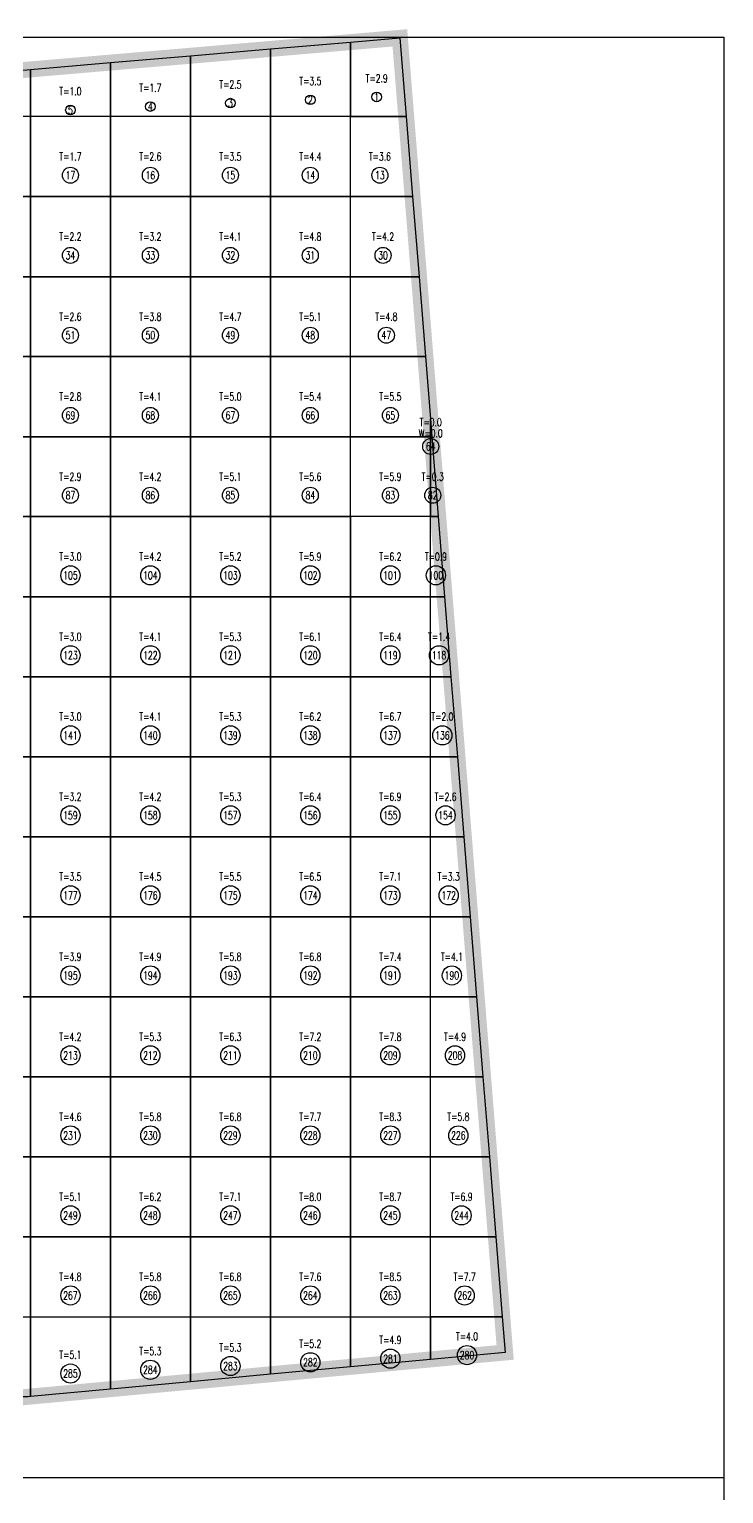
# Model space of a CAD drawing. Extents: x 4283 to 40403, y 1134 to 1764.
# Drawn here: x 11303.8 to 11352, y 1573 to 1674.6 of the extents above; entities that cross this region are included whole.
import ezdxf
from ezdxf.enums import TextEntityAlignment as Align

# ---------------------------------------------------------------- set-up
doc = ezdxf.new("R2010")
doc.units = 0
for name, color, linetype in [('tdz_12-2方格网', 2, 'Continuous'), ('tdz_12-2方格网计算', 7, 'Continuous'), ('tdz_土方计算图', 7, 'Continuous'), ('tdz_格田', 6, 'Continuous')]:
    doc.layers.add(name, color=color, linetype=linetype)
doc.styles.add('GLandNum', font='txt_____.ttf', dxfattribs={"width": 0.7, "height": 0.5})

msp = doc.modelspace()

# ---------------------------------------------------------------- linework, layer by layer
at = {"layer": 'tdz_12-2方格网', "linetype": 'Continuous'}
for points in [[(11326.06, 1673.75, 3768.73), (11326.06, 1668.58, 3768.71), (11320.51, 1668.58, 3768.75), (11320.51, 1673.28, 3768.77)], [(11329.94, 1668.58, 3768.7), (11326.06, 1668.58, 3768.71), (11326.06, 1673.75, 3768.73), (11329.5, 1674.05, 3768.71)], [(11314.95, 1672.8, 3768.8), (11314.95, 1668.58, 3768.8), (11309.4, 1668.58, 3768.83), (11309.4, 1672.33, 3768.83)], [(11320.51, 1673.28, 3768.77), (11320.51, 1668.58, 3768.75), (11314.95, 1668.58, 3768.8), (11314.95, 1672.8, 3768.8)], [(11303.84, 1671.86, 3768.87), (11303.84, 1668.58, 3768.86), (11298.28, 1668.58, 3768.9), (11298.28, 1671.38, 3768.9)], [(11309.4, 1672.33, 3768.83), (11309.4, 1668.58, 3768.83), (11303.84, 1668.58, 3768.86), (11303.84, 1671.86, 3768.87)], [(11298.28, 1668.58, 3768.9), (11298.28, 1663.03, 3768.89), (11303.84, 1663.03, 3768.85), (11303.84, 1668.58, 3768.86)], [(11303.84, 1668.58, 3768.86), (11303.84, 1663.03, 3768.85), (11309.4, 1663.03, 3768.81), (11309.4, 1668.58, 3768.83)], [(11309.4, 1668.58, 3768.83), (11309.4, 1663.03, 3768.81), (11314.95, 1663.03, 3768.77), (11314.95, 1668.58, 3768.8)], [(11314.95, 1668.58, 3768.8), (11314.95, 1663.03, 3768.77), (11320.51, 1663.03, 3768.72), (11320.51, 1668.58, 3768.75)], [(11320.51, 1668.58, 3768.75), (11320.51, 1663.03, 3768.72), (11326.06, 1663.03, 3768.7), (11326.06, 1668.58, 3768.71)], [(11326.06, 1668.58, 3768.71), (11329.94, 1668.58, 3768.7), (11330.38, 1663.03, 3768.69), (11326.06, 1663.03, 3768.7)], [(11298.28, 1663.03, 3768.89), (11298.28, 1657.47, 3768.89), (11303.84, 1657.47, 3768.83), (11303.84, 1663.03, 3768.85)], [(11303.84, 1663.03, 3768.85), (11303.84, 1657.47, 3768.83), (11309.4, 1657.47, 3768.78), (11309.4, 1663.03, 3768.81)], [(11309.4, 1663.03, 3768.81), (11309.4, 1657.47, 3768.78), (11314.95, 1657.47, 3768.74), (11314.95, 1663.03, 3768.77)], [(11314.95, 1663.03, 3768.77), (11314.95, 1657.47, 3768.74), (11320.51, 1657.47, 3768.7), (11320.51, 1663.03, 3768.72)], [(11320.51, 1663.03, 3768.72), (11320.51, 1657.47, 3768.7), (11326.06, 1657.47, 3768.69), (11326.06, 1663.03, 3768.7)], [(11326.06, 1663.03, 3768.7), (11330.38, 1663.03, 3768.69), (11330.83, 1657.47, 3768.68), (11326.06, 1657.47, 3768.69)], [(11298.28, 1657.47, 3768.89), (11298.28, 1651.92, 3768.89), (11303.84, 1651.92, 3768.83), (11303.84, 1657.47, 3768.83)], [(11303.84, 1657.47, 3768.83), (11303.84, 1651.92, 3768.83), (11309.4, 1651.92, 3768.77), (11309.4, 1657.47, 3768.78)], [(11309.4, 1657.47, 3768.78), (11309.4, 1651.92, 3768.77), (11314.95, 1651.92, 3768.71), (11314.95, 1657.47, 3768.74)], [(11314.95, 1657.47, 3768.74), (11314.95, 1651.92, 3768.71), (11320.51, 1651.92, 3768.69), (11320.51, 1657.47, 3768.7)], [(11320.51, 1657.47, 3768.7), (11320.51, 1651.92, 3768.69), (11326.06, 1651.92, 3768.68), (11326.06, 1657.47, 3768.69)], [(11326.06, 1657.47, 3768.69), (11330.83, 1657.47, 3768.68), (11331.27, 1651.92, 3768.67), (11326.06, 1651.92, 3768.68)], [(11298.28, 1651.92, 3768.89), (11298.28, 1646.36, 3768.88), (11303.84, 1646.36, 3768.82), (11303.84, 1651.92, 3768.83)], [(11303.84, 1651.92, 3768.83), (11303.84, 1646.36, 3768.82), (11309.4, 1646.36, 3768.76), (11309.4, 1651.92, 3768.77)], [(11309.4, 1651.92, 3768.77), (11309.4, 1646.36, 3768.76), (11314.95, 1646.36, 3768.71), (11314.95, 1651.92, 3768.71)], [(11314.95, 1651.92, 3768.71), (11314.95, 1646.36, 3768.71), (11320.51, 1646.36, 3768.68), (11320.51, 1651.92, 3768.69)], [(11320.51, 1651.92, 3768.69), (11320.51, 1646.36, 3768.68), (11326.06, 1646.36, 3768.66), (11326.06, 1651.92, 3768.68)], [(11331.62, 1647.59, 3768.66), (11331.62, 1646.36, 3768.66), (11326.06, 1646.36, 3768.66), (11326.06, 1651.92, 3768.68), (11331.27, 1651.92, 3768.67)], [(11331.72, 1646.36, 3768.66), (11331.62, 1646.36, 3768.66), (11331.62, 1647.59, 3768.66)], [(11298.28, 1646.36, 3768.88), (11298.28, 1640.81, 3768.87), (11303.84, 1640.81, 3768.81), (11303.84, 1646.36, 3768.82)], [(11303.84, 1646.36, 3768.82), (11303.84, 1640.81, 3768.81), (11309.4, 1640.81, 3768.76), (11309.4, 1646.36, 3768.76)], [(11309.4, 1646.36, 3768.76), (11309.4, 1640.81, 3768.76), (11314.95, 1640.81, 3768.71), (11314.95, 1646.36, 3768.71)], [(11314.95, 1646.36, 3768.71), (11314.95, 1640.81, 3768.71), (11320.51, 1640.81, 3768.67), (11320.51, 1646.36, 3768.68)], [(11320.51, 1646.36, 3768.68), (11320.51, 1640.81, 3768.67), (11326.06, 1640.81, 3768.65), (11326.06, 1646.36, 3768.66)], [(11326.06, 1640.81, 3768.65), (11326.06, 1646.36, 3768.66), (11331.62, 1646.36, 3768.66), (11331.62, 1640.81, 3768.65)], [(11331.62, 1646.36, 3768.66), (11331.72, 1646.36, 3768.66), (11332.16, 1640.81, 3768.65), (11331.62, 1640.81, 3768.65)], [(11298.28, 1640.81, 3768.87), (11298.28, 1635.25, 3768.87), (11303.84, 1635.25, 3768.81), (11303.84, 1640.81, 3768.81)], [(11303.84, 1640.81, 3768.81), (11303.84, 1635.25, 3768.81), (11309.4, 1635.25, 3768.76), (11309.4, 1640.81, 3768.76)], [(11309.4, 1640.81, 3768.76), (11309.4, 1635.25, 3768.76), (11314.95, 1635.25, 3768.71), (11314.95, 1640.81, 3768.71)], [(11314.95, 1640.81, 3768.71), (11314.95, 1635.25, 3768.71), (11320.51, 1635.25, 3768.66), (11320.51, 1640.81, 3768.67)], [(11320.51, 1640.81, 3768.67), (11320.51, 1635.25, 3768.66), (11326.06, 1635.25, 3768.64), (11326.06, 1640.81, 3768.65)], [(11326.06, 1640.81, 3768.65), (11326.06, 1635.25, 3768.64), (11331.62, 1635.25, 3768.63), (11331.62, 1640.81, 3768.65)], [(11331.62, 1640.81, 3768.65), (11332.16, 1640.81, 3768.65), (11332.61, 1635.25, 3768.63), (11331.62, 1635.25, 3768.63)], [(11298.28, 1635.25, 3768.87), (11298.28, 1629.69, 3768.86), (11303.84, 1629.69, 3768.81), (11303.84, 1635.25, 3768.81)], [(11303.84, 1635.25, 3768.81), (11303.84, 1629.69, 3768.81), (11309.4, 1629.69, 3768.76), (11309.4, 1635.25, 3768.76)], [(11309.4, 1635.25, 3768.76), (11309.4, 1629.69, 3768.76), (11314.95, 1629.69, 3768.71), (11314.95, 1635.25, 3768.71)], [(11314.95, 1635.25, 3768.71), (11314.95, 1629.69, 3768.71), (11320.51, 1629.69, 3768.66), (11320.51, 1635.25, 3768.66)], [(11320.51, 1635.25, 3768.66), (11320.51, 1629.69, 3768.66), (11326.06, 1629.69, 3768.63), (11326.06, 1635.25, 3768.64)], [(11326.06, 1635.25, 3768.64), (11326.06, 1629.69, 3768.63), (11331.62, 1629.69, 3768.62), (11331.62, 1635.25, 3768.63)], [(11331.62, 1635.25, 3768.63), (11332.61, 1635.25, 3768.63), (11333.05, 1629.69, 3768.62), (11331.62, 1629.69, 3768.62)], [(11298.28, 1629.69, 3768.86), (11298.28, 1624.14, 3768.85), (11303.84, 1624.14, 3768.81), (11303.84, 1629.69, 3768.81)], [(11303.84, 1629.69, 3768.81), (11303.84, 1624.14, 3768.81), (11309.4, 1624.14, 3768.76), (11309.4, 1629.69, 3768.76)], [(11309.4, 1629.69, 3768.76), (11309.4, 1624.14, 3768.76), (11314.95, 1624.14, 3768.71), (11314.95, 1629.69, 3768.71)], [(11314.95, 1629.69, 3768.71), (11314.95, 1624.14, 3768.71), (11320.51, 1624.14, 3768.66), (11320.51, 1629.69, 3768.66)], [(11320.51, 1629.69, 3768.66), (11320.51, 1624.14, 3768.66), (11326.06, 1624.14, 3768.62), (11326.06, 1629.69, 3768.63)], [(11326.06, 1629.69, 3768.63), (11326.06, 1624.14, 3768.62), (11331.62, 1624.14, 3768.61), (11331.62, 1629.69, 3768.62)], [(11331.62, 1629.69, 3768.62), (11333.05, 1629.69, 3768.62), (11333.5, 1624.14, 3768.61), (11331.62, 1624.14, 3768.61)], [(11298.28, 1624.14, 3768.85), (11298.28, 1618.58, 3768.84), (11303.84, 1618.58, 3768.79), (11303.84, 1624.14, 3768.81)], [(11303.84, 1624.14, 3768.81), (11303.84, 1618.58, 3768.79), (11309.4, 1618.58, 3768.75), (11309.4, 1624.14, 3768.76)], [(11309.4, 1624.14, 3768.76), (11309.4, 1618.58, 3768.75), (11314.95, 1618.58, 3768.71), (11314.95, 1624.14, 3768.71)], [(11314.95, 1624.14, 3768.71), (11314.95, 1618.58, 3768.71), (11320.51, 1618.58, 3768.66), (11320.51, 1624.14, 3768.66)], [(11320.51, 1624.14, 3768.66), (11320.51, 1618.58, 3768.66), (11326.06, 1618.58, 3768.61), (11326.06, 1624.14, 3768.62)], [(11326.06, 1624.14, 3768.62), (11326.06, 1618.58, 3768.61), (11331.62, 1618.58, 3768.6), (11331.62, 1624.14, 3768.61)], [(11331.62, 1624.14, 3768.61), (11333.5, 1624.14, 3768.61), (11333.94, 1618.58, 3768.6), (11331.62, 1618.58, 3768.6)], [(11298.28, 1618.58, 3768.84), (11298.28, 1613.03, 3768.83), (11303.84, 1613.03, 3768.78), (11303.84, 1618.58, 3768.79)], [(11303.84, 1618.58, 3768.79), (11303.84, 1613.03, 3768.78), (11309.4, 1613.03, 3768.73), (11309.4, 1618.58, 3768.75)], [(11309.4, 1618.58, 3768.75), (11309.4, 1613.03, 3768.73), (11314.95, 1613.03, 3768.69), (11314.95, 1618.58, 3768.71)], [(11314.95, 1618.58, 3768.71), (11314.95, 1613.03, 3768.69), (11320.51, 1613.03, 3768.65), (11320.51, 1618.58, 3768.66)], [(11320.51, 1618.58, 3768.66), (11320.51, 1613.03, 3768.65), (11326.06, 1613.03, 3768.6), (11326.06, 1618.58, 3768.61)], [(11326.06, 1618.58, 3768.61), (11326.06, 1613.03, 3768.6), (11331.62, 1613.03, 3768.59), (11331.62, 1618.58, 3768.6)], [(11331.62, 1618.58, 3768.6), (11333.94, 1618.58, 3768.6), (11334.38, 1613.03, 3768.59), (11331.62, 1613.03, 3768.59)], [(11298.28, 1613.03, 3768.83), (11298.28, 1607.47, 3768.82), (11303.84, 1607.47, 3768.77), (11303.84, 1613.03, 3768.78)], [(11303.84, 1613.03, 3768.78), (11303.84, 1607.47, 3768.77), (11309.4, 1607.47, 3768.71), (11309.4, 1613.03, 3768.73)], [(11309.4, 1613.03, 3768.73), (11309.4, 1607.47, 3768.71), (11314.95, 1607.47, 3768.67), (11314.95, 1613.03, 3768.69)], [(11314.95, 1613.03, 3768.69), (11314.95, 1607.47, 3768.67), (11320.51, 1607.47, 3768.63), (11320.51, 1613.03, 3768.65)], [(11320.51, 1613.03, 3768.65), (11320.51, 1607.47, 3768.63), (11326.06, 1607.47, 3768.59), (11326.06, 1613.03, 3768.6)], [(11326.06, 1613.03, 3768.6), (11326.06, 1607.47, 3768.59), (11331.62, 1607.47, 3768.57), (11331.62, 1613.03, 3768.59)], [(11331.62, 1613.03, 3768.59), (11334.38, 1613.03, 3768.59), (11334.83, 1607.47, 3768.57), (11331.62, 1607.47, 3768.57)], [(11298.28, 1607.47, 3768.82), (11298.28, 1601.92, 3768.81), (11303.84, 1601.92, 3768.75), (11303.84, 1607.47, 3768.77)], [(11303.84, 1607.47, 3768.77), (11303.84, 1601.92, 3768.75), (11309.4, 1601.92, 3768.69), (11309.4, 1607.47, 3768.71)], [(11309.4, 1607.47, 3768.71), (11309.4, 1601.92, 3768.69), (11314.95, 1601.92, 3768.65), (11314.95, 1607.47, 3768.67)], [(11314.95, 1607.47, 3768.67), (11314.95, 1601.92, 3768.65), (11320.51, 1601.92, 3768.61), (11320.51, 1607.47, 3768.63)], [(11320.51, 1607.47, 3768.63), (11320.51, 1601.92, 3768.61), (11326.06, 1601.92, 3768.56), (11326.06, 1607.47, 3768.59)], [(11326.06, 1607.47, 3768.59), (11326.06, 1601.92, 3768.56), (11331.62, 1601.92, 3768.56), (11331.62, 1607.47, 3768.57)], [(11331.62, 1607.47, 3768.57), (11334.83, 1607.47, 3768.57), (11335.27, 1601.92, 3768.56), (11331.62, 1601.92, 3768.56)], [(11298.28, 1601.92, 3768.81), (11298.28, 1596.36, 3768.79), (11303.84, 1596.36, 3768.73), (11303.84, 1601.92, 3768.75)], [(11303.84, 1601.92, 3768.75), (11303.84, 1596.36, 3768.73), (11309.4, 1596.36, 3768.67), (11309.4, 1601.92, 3768.69)], [(11309.4, 1601.92, 3768.69), (11309.4, 1596.36, 3768.67), (11314.95, 1596.36, 3768.63), (11314.95, 1601.92, 3768.65)], [(11314.95, 1601.92, 3768.65), (11314.95, 1596.36, 3768.63), (11320.51, 1596.36, 3768.58), (11320.51, 1601.92, 3768.61)], [(11320.51, 1601.92, 3768.61), (11320.51, 1596.36, 3768.58), (11326.06, 1596.36, 3768.54), (11326.06, 1601.92, 3768.56)], [(11326.06, 1601.92, 3768.56), (11326.06, 1596.36, 3768.54), (11331.62, 1596.36, 3768.52), (11331.62, 1601.92, 3768.56)], [(11331.62, 1601.92, 3768.56), (11335.27, 1601.92, 3768.56), (11335.72, 1596.36, 3768.54), (11331.62, 1596.36, 3768.52)], [(11298.28, 1596.36, 3768.79), (11298.28, 1590.81, 3768.77), (11303.84, 1590.81, 3768.71), (11303.84, 1596.36, 3768.73)], [(11303.84, 1596.36, 3768.73), (11303.84, 1590.81, 3768.71), (11309.4, 1590.81, 3768.65), (11309.4, 1596.36, 3768.67)], [(11309.4, 1596.36, 3768.67), (11309.4, 1590.81, 3768.65), (11314.95, 1590.81, 3768.61), (11314.95, 1596.36, 3768.63)], [(11314.95, 1596.36, 3768.63), (11314.95, 1590.81, 3768.61), (11320.51, 1590.81, 3768.58), (11320.51, 1596.36, 3768.58)], [(11320.51, 1596.36, 3768.58), (11320.51, 1590.81, 3768.58), (11326.06, 1590.81, 3768.55), (11326.06, 1596.36, 3768.54)], [(11326.06, 1596.36, 3768.54), (11326.06, 1590.81, 3768.55), (11331.62, 1590.81, 3768.52), (11331.62, 1596.36, 3768.52)], [(11331.62, 1596.36, 3768.52), (11335.72, 1596.36, 3768.54), (11336.16, 1590.81, 3768.53), (11331.62, 1590.81, 3768.52)], [(11298.28, 1590.81, 3768.77), (11298.28, 1585.25, 3768.79), (11303.84, 1585.25, 3768.75), (11303.84, 1590.81, 3768.71)], [(11303.84, 1590.81, 3768.71), (11303.84, 1585.25, 3768.75), (11309.4, 1585.25, 3768.71), (11309.4, 1590.81, 3768.65)], [(11309.4, 1590.81, 3768.65), (11309.4, 1585.25, 3768.71), (11314.95, 1585.25, 3768.66), (11314.95, 1590.81, 3768.61)], [(11314.95, 1590.81, 3768.61), (11314.95, 1585.25, 3768.66), (11320.51, 1585.25, 3768.61), (11320.51, 1590.81, 3768.58)], [(11320.51, 1590.81, 3768.58), (11320.51, 1585.25, 3768.61), (11326.06, 1585.25, 3768.57), (11326.06, 1590.81, 3768.55)], [(11326.06, 1590.81, 3768.55), (11326.06, 1585.25, 3768.57), (11331.62, 1585.25, 3768.53), (11331.62, 1590.81, 3768.52)], [(11331.62, 1590.81, 3768.52), (11336.16, 1590.81, 3768.53), (11336.61, 1585.25, 3768.51), (11331.62, 1585.25, 3768.53)], [(11303.68, 1579.69, 3768.64), (11298.28, 1579.69, 3768.67), (11298.28, 1585.25, 3768.79), (11303.84, 1585.25, 3768.75), (11303.84, 1579.71, 3768.64)], [(11303.84, 1579.71, 3768.64), (11303.84, 1585.25, 3768.75), (11309.4, 1585.25, 3768.71), (11309.4, 1580.23, 3768.62)], [(11309.4, 1580.23, 3768.62), (11309.4, 1585.25, 3768.71), (11314.95, 1585.25, 3768.66), (11314.95, 1580.74, 3768.6)], [(11314.95, 1580.74, 3768.6), (11314.95, 1585.25, 3768.66), (11320.51, 1585.25, 3768.61), (11320.51, 1581.26, 3768.57)], [(11320.51, 1581.26, 3768.57), (11320.51, 1585.25, 3768.61), (11326.06, 1585.25, 3768.57), (11326.06, 1581.77, 3768.55)], [(11326.06, 1581.77, 3768.55), (11326.06, 1585.25, 3768.57), (11331.62, 1585.25, 3768.53), (11331.62, 1582.29, 3768.53)], [(11331.62, 1585.25, 3768.53), (11336.61, 1585.25, 3768.51), (11336.81, 1582.77, 3768.51), (11331.62, 1582.29, 3768.53)]]:
    msp.add_polyline3d(points, close=True, dxfattribs=at)
at = {"layer": 'tdz_12-2方格网计算', "color": 7, "linetype": 'Continuous'}
for centre, radius in [((11317.73, 1669.52), 0.333), ((11323.28, 1669.75), 0.333), ((11327.89, 1669.95), 0.333), ((11306.62, 1669.04), 0.333), ((11312.17, 1669.28), 0.333), ((11306.62, 1664.51), 0.556), ((11312.17, 1664.51), 0.556), ((11317.73, 1664.51), 0.556), ((11323.28, 1664.51), 0.556), ((11328.11, 1664.51), 0.556), ((11306.62, 1658.95), 0.556), ((11312.17, 1658.95), 0.556), ((11317.73, 1658.95), 0.556), ((11323.28, 1658.95), 0.556), ((11328.33, 1658.95), 0.556), ((11306.62, 1653.4), 0.556), ((11312.17, 1653.4), 0.556), ((11317.73, 1653.4), 0.556), ((11323.28, 1653.4), 0.556), ((11328.56, 1653.4), 0.556), ((11306.62, 1647.84), 0.556), ((11312.17, 1647.84), 0.556), ((11317.73, 1647.84), 0.556), ((11323.28, 1647.84), 0.556), ((11328.84, 1647.84), 0.556), ((11331.64, 1645.68), 0.556), ((11306.62, 1642.29), 0.556), ((11312.17, 1642.29), 0.556), ((11317.73, 1642.29), 0.556), ((11323.28, 1642.29), 0.556), ((11328.84, 1642.29), 0.556), ((11331.78, 1642.29), 0.556), ((11306.62, 1636.73), 0.667), ((11312.17, 1636.73), 0.667), ((11317.73, 1636.73), 0.667), ((11323.28, 1636.73), 0.667), ((11328.84, 1636.73), 0.667), ((11332, 1636.73), 0.667), ((11306.62, 1631.18), 0.667), ((11312.17, 1631.18), 0.667), ((11317.73, 1631.18), 0.667), ((11323.28, 1631.18), 0.667), ((11328.84, 1631.18), 0.667), ((11332.22, 1631.18), 0.667), ((11306.62, 1625.62), 0.667), ((11312.17, 1625.62), 0.667), ((11317.73, 1625.62), 0.667), ((11323.28, 1625.62), 0.667), ((11328.84, 1625.62), 0.667), ((11332.45, 1625.62), 0.667), ((11306.62, 1620.07), 0.667), ((11312.17, 1620.07), 0.667), ((11317.73, 1620.07), 0.667), ((11323.28, 1620.07), 0.667), ((11328.84, 1620.07), 0.667), ((11332.67, 1620.07), 0.667), ((11306.62, 1614.51), 0.667), ((11312.17, 1614.51), 0.667), ((11317.73, 1614.51), 0.667), ((11323.28, 1614.51), 0.667), ((11328.84, 1614.51), 0.667), ((11332.89, 1614.51), 0.667), ((11306.62, 1608.95), 0.667), ((11312.17, 1608.95), 0.667), ((11317.73, 1608.95), 0.667), ((11323.28, 1608.95), 0.667), ((11328.84, 1608.95), 0.667), ((11333.11, 1608.95), 0.667), ((11306.62, 1603.4), 0.667), ((11312.17, 1603.4), 0.667), ((11317.73, 1603.4), 0.667), ((11323.28, 1603.4), 0.667), ((11328.84, 1603.4), 0.667), ((11333.33, 1603.4), 0.667), ((11306.62, 1597.84), 0.667), ((11312.17, 1597.84), 0.667), ((11317.73, 1597.84), 0.667), ((11323.28, 1597.84), 0.667), ((11328.84, 1597.84), 0.667), ((11333.56, 1597.84), 0.667), ((11306.62, 1592.29), 0.667), ((11312.17, 1592.29), 0.667), ((11317.73, 1592.29), 0.667), ((11323.28, 1592.29), 0.667), ((11328.84, 1592.29), 0.667), ((11333.78, 1592.29), 0.667), ((11306.62, 1586.73), 0.667), ((11312.17, 1586.73), 0.667), ((11317.73, 1586.73), 0.667), ((11323.28, 1586.73), 0.667), ((11328.84, 1586.73), 0.667), ((11334, 1586.73), 0.667), ((11334.16, 1582.59), 0.667), ((11312.17, 1581.57), 0.667), ((11317.73, 1581.83), 0.667), ((11323.28, 1582.09), 0.667), ((11328.84, 1582.34), 0.667), ((11306.62, 1581.31), 0.667)]:
    msp.add_circle(centre, radius, dxfattribs=at)
at = {"layer": 'tdz_土方计算图', "linetype": 'Continuous'}
for points in [[(11221.99, 1674.09), (11351.99, 1674.09)], [(11351.99, 1674.09), (11351.99, 1514.09)], [(11221.99, 1574.09), (11351.99, 1574.09)]]:
    msp.add_lwpolyline(points, dxfattribs=at)
at = {"layer": 'tdz_格田', "linetype": 'Continuous', "lineweight": 60, "const_width": 1.11}
msp.add_lwpolyline([(11243.87, 1574.14), (11237.17, 1666.17), (11329.5, 1674.05), (11336.81, 1582.77), (11243.87, 1574.14)], close=True, dxfattribs=at)

# ---------------------------------------------------------------- texts
at = {"layer": 'tdz_12-2方格网计算', "color": 2, "linetype": 'Continuous', "style": 'GLandNum', "width": 0.7}
for s, p in [('T=1.7', (11312.17, 1670.58)), ('T=2.5', (11317.73, 1670.81)), ('T=3.5', (11323.28, 1671.05)), ('T=2.9', (11327.89, 1671.24)), ('T=1.0', (11306.62, 1670.34)), ('T=1.7', (11306.62, 1665.81)), ('T=2.6', (11312.17, 1665.81)), ('T=3.5', (11317.73, 1665.81)), ('T=4.4', (11323.28, 1665.81)), ('T=3.6', (11328.11, 1665.81)), ('T=2.2', (11306.62, 1660.25)), ('T=3.2', (11312.17, 1660.25)), ('T=4.1', (11317.73, 1660.25)), ('T=4.8', (11323.28, 1660.25)), ('T=4.2', (11328.33, 1660.25)), ('T=2.6', (11306.62, 1654.69)), ('T=3.8', (11312.17, 1654.69)), ('T=4.7', (11317.73, 1654.69)), ('T=5.1', (11323.28, 1654.69)), ('T=4.8', (11328.56, 1654.69)), ('T=2.8', (11306.62, 1649.14)), ('T=4.1', (11312.17, 1649.14)), ('T=5.0', (11317.73, 1649.14)), ('T=5.4', (11323.28, 1649.14)), ('T=5.5', (11328.84, 1649.14)), ('T=0.0', (11331.64, 1647.36)), ('T=2.9', (11306.62, 1643.58)), ('T=4.2', (11312.17, 1643.58)), ('T=5.1', (11317.73, 1643.58)), ('T=5.6', (11323.28, 1643.58)), ('T=5.9', (11328.84, 1643.58)), ('T=0.3', (11331.78, 1643.58)), ('T=3.0', (11306.62, 1638.03)), ('T=4.2', (11312.17, 1638.03)), ('T=5.2', (11317.73, 1638.03)), ('T=5.9', (11323.28, 1638.03)), ('T=6.2', (11328.84, 1638.03)), ('T=0.9', (11332, 1638.03)), ('T=3.0', (11306.62, 1632.47)), ('T=4.1', (11312.17, 1632.47)), ('T=5.3', (11317.73, 1632.47)), ('T=6.1', (11323.28, 1632.47)), ('T=6.4', (11328.84, 1632.47)), ('T=1.4', (11332.22, 1632.47)), ('T=3.0', (11306.62, 1626.92)), ('T=4.1', (11312.17, 1626.92)), ('T=5.3', (11317.73, 1626.92)), ('T=6.2', (11323.28, 1626.92)), ('T=6.7', (11328.84, 1626.92)), ('T=2.0', (11332.45, 1626.92)), ('T=3.2', (11306.62, 1621.36)), ('T=4.2', (11312.17, 1621.36)), ('T=5.3', (11317.73, 1621.36)), ('T=6.4', (11323.28, 1621.36)), ('T=6.9', (11328.84, 1621.36)), ('T=2.6', (11332.67, 1621.36)), ('T=3.5', (11306.62, 1615.81)), ('T=4.5', (11312.17, 1615.81)), ('T=5.5', (11317.73, 1615.81)), ('T=6.5', (11323.28, 1615.81)), ('T=7.1', (11328.84, 1615.81)), ('T=3.3', (11332.89, 1615.81)), ('T=3.9', (11306.62, 1610.25)), ('T=4.9', (11312.17, 1610.25)), ('T=5.8', (11317.73, 1610.25)), ('T=6.8', (11323.28, 1610.25)), ('T=7.4', (11328.84, 1610.25)), ('T=4.1', (11333.11, 1610.25)), ('T=4.2', (11306.62, 1604.69)), ('T=5.3', (11312.17, 1604.69)), ('T=6.3', (11317.73, 1604.69)), ('T=7.2', (11323.28, 1604.69)), ('T=7.8', (11328.84, 1604.69)), ('T=4.9', (11333.33, 1604.69)), ('T=4.6', (11306.62, 1599.14)), ('T=5.8', (11312.17, 1599.14)), ('T=6.8', (11317.73, 1599.14)), ('T=7.7', (11323.28, 1599.14)), ('T=8.3', (11328.84, 1599.14)), ('T=5.8', (11333.56, 1599.14)), ('T=5.1', (11306.62, 1593.58)), ('T=6.2', (11312.17, 1593.58)), ('T=7.1', (11317.73, 1593.58)), ('T=8.0', (11323.28, 1593.58)), ('T=8.7', (11328.84, 1593.58)), ('T=6.9', (11333.78, 1593.58)), ('T=4.8', (11306.62, 1588.03)), ('T=5.8', (11312.17, 1588.03)), ('T=6.8', (11317.73, 1588.03)), ('T=7.6', (11323.28, 1588.03)), ('T=8.5', (11328.84, 1588.03)), ('T=7.7', (11334, 1588.03)), ('T=5.3', (11317.73, 1583.12)), ('T=5.2', (11323.28, 1583.38)), ('T=4.9', (11328.84, 1583.64)), ('T=4.0', (11334.16, 1583.89)), ('T=5.1', (11306.62, 1582.61)), ('T=5.3', (11312.17, 1582.87))]:
    msp.add_text(s, height=0.556, dxfattribs=at).set_placement(p, align=Align.MIDDLE_CENTER)
at = {"layer": 'tdz_12-2方格网计算', "color": 7, "linetype": 'Continuous', "style": 'GLandNum', "width": 0.7}
for s, p in [('3', (11317.73, 1669.52)), ('2', (11323.28, 1669.75)), ('1', (11327.89, 1669.95)), ('5', (11306.62, 1669.04)), ('4', (11312.17, 1669.28)), ('17', (11306.62, 1664.51)), ('16', (11312.17, 1664.51)), ('15', (11317.73, 1664.51)), ('14', (11323.28, 1664.51)), ('13', (11328.11, 1664.51)), ('34', (11306.62, 1658.95)), ('33', (11312.17, 1658.95)), ('32', (11317.73, 1658.95)), ('31', (11323.28, 1658.95)), ('30', (11328.33, 1658.95)), ('51', (11306.62, 1653.4)), ('50', (11312.17, 1653.4)), ('49', (11317.73, 1653.4)), ('48', (11323.28, 1653.4)), ('47', (11328.56, 1653.4)), ('69', (11306.62, 1647.84)), ('68', (11312.17, 1647.84)), ('67', (11317.73, 1647.84)), ('66', (11323.28, 1647.84)), ('65', (11328.84, 1647.84)), ('64', (11331.64, 1645.68)), ('87', (11306.62, 1642.29)), ('86', (11312.17, 1642.29)), ('85', (11317.73, 1642.29)), ('84', (11323.28, 1642.29)), ('83', (11328.84, 1642.29)), ('82', (11331.78, 1642.29)), ('105', (11306.62, 1636.73)), ('104', (11312.17, 1636.73)), ('103', (11317.73, 1636.73)), ('102', (11323.28, 1636.73)), ('101', (11328.84, 1636.73)), ('100', (11332, 1636.73)), ('123', (11306.62, 1631.18)), ('122', (11312.17, 1631.18)), ('121', (11317.73, 1631.18)), ('120', (11323.28, 1631.18)), ('119', (11328.84, 1631.18)), ('118', (11332.22, 1631.18)), ('141', (11306.62, 1625.62)), ('140', (11312.17, 1625.62)), ('139', (11317.73, 1625.62)), ('138', (11323.28, 1625.62)), ('137', (11328.84, 1625.62)), ('136', (11332.45, 1625.62)), ('159', (11306.62, 1620.07)), ('158', (11312.17, 1620.07)), ('157', (11317.73, 1620.07)), ('156', (11323.28, 1620.07)), ('155', (11328.84, 1620.07)), ('154', (11332.67, 1620.07)), ('177', (11306.62, 1614.51)), ('176', (11312.17, 1614.51)), ('175', (11317.73, 1614.51)), ('174', (11323.28, 1614.51)), ('173', (11328.84, 1614.51)), ('172', (11332.89, 1614.51)), ('195', (11306.62, 1608.95)), ('194', (11312.17, 1608.95)), ('193', (11317.73, 1608.95)), ('192', (11323.28, 1608.95)), ('191', (11328.84, 1608.95)), ('190', (11333.11, 1608.95)), ('213', (11306.62, 1603.4)), ('212', (11312.17, 1603.4)), ('211', (11317.73, 1603.4)), ('210', (11323.28, 1603.4)), ('209', (11328.84, 1603.4)), ('208', (11333.33, 1603.4)), ('231', (11306.62, 1597.84)), ('230', (11312.17, 1597.84)), ('229', (11317.73, 1597.84)), ('228', (11323.28, 1597.84)), ('227', (11328.84, 1597.84)), ('226', (11333.56, 1597.84)), ('249', (11306.62, 1592.29)), ('248', (11312.17, 1592.29)), ('247', (11317.73, 1592.29)), ('246', (11323.28, 1592.29)), ('245', (11328.84, 1592.29)), ('244', (11333.78, 1592.29)), ('267', (11306.62, 1586.73)), ('266', (11312.17, 1586.73)), ('265', (11317.73, 1586.73)), ('264', (11323.28, 1586.73)), ('263', (11328.84, 1586.73)), ('262', (11334, 1586.73)), ('282', (11323.28, 1582.09)), ('281', (11328.84, 1582.34)), ('280', (11334.16, 1582.59)), ('285', (11306.62, 1581.31)), ('284', (11312.17, 1581.57)), ('283', (11317.73, 1581.83))]:
    msp.add_text(s, height=0.556, dxfattribs=at).set_placement(p, align=Align.MIDDLE_CENTER)
at = {"layer": 'tdz_12-2方格网计算', "color": 173, "linetype": 'Continuous', "style": 'GLandNum', "width": 0.7}
msp.add_text('W=0.0', height=0.556, dxfattribs=at).set_placement((11331.64, 1646.59), align=Align.MIDDLE_CENTER)

doc.saveas('drawing.dxf')
